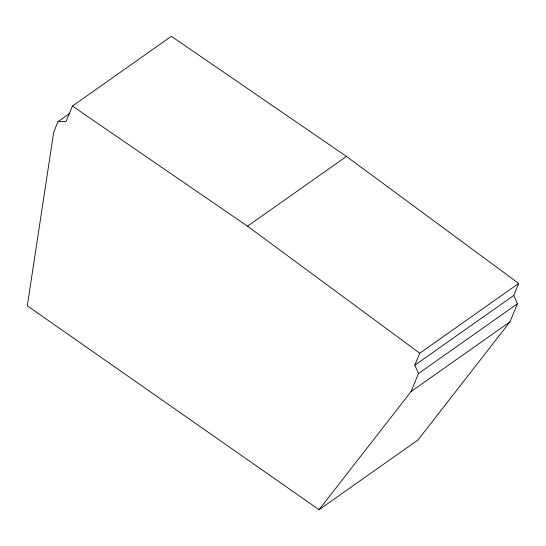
<?xml version="1.0" encoding="UTF-8"?>
<svg xmlns="http://www.w3.org/2000/svg" width="546" height="546" viewBox="0 0 546 546"><rect width="100%" height="100%" fill="white"/><g stroke="black" fill="none" stroke-linecap="round" stroke-linejoin="round"><path stroke-width="0.82" d="M58.026 121.649L53.726 132.077L27.3 305.821L319.069 509.705L418.018 439.94L509.998 321.806L517.431 303.767L513.745 295.454L518.7 283.429L346.451 156.429L171.369 36.295L72.42 106.061L66.046 121.526L58.026 121.649L69.868 113.295M319.069 509.705L411.049 391.571L418.489 373.532L414.796 365.226L419.751 353.201L518.7 283.429M72.42 106.061L247.502 226.194L346.451 156.429M414.796 365.226L513.745 295.454M418.489 373.532L517.431 303.767M411.049 391.571L509.998 321.806M247.502 226.194L419.751 353.201"/></g></svg>
